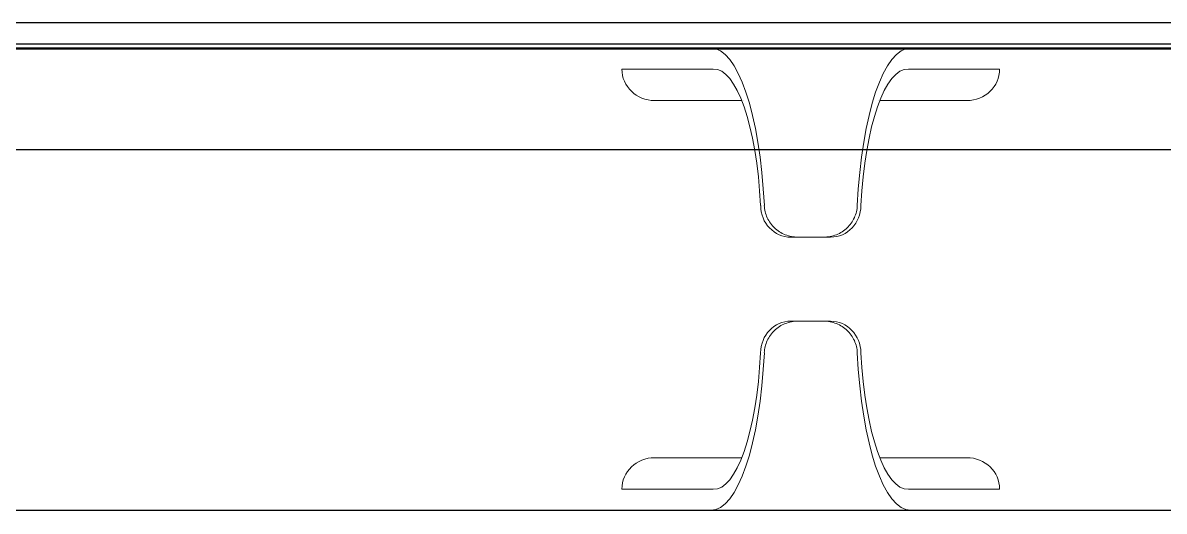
# Model space of a CAD drawing. Header units: millimetres. Extents: x -695119 to 412940, y -249585 to 622758.
# Drawn here: x -580990 to -579478, y 25975 to 26621 of the extents above; entities that cross this region are included whole.
import ezdxf
from ezdxf.enums import TextEntityAlignment as Align

# ---------------------------------------------------------------- set-up
doc = ezdxf.new("R2010")
doc.units = ezdxf.units.MM
doc.layers.add('(АР) Текст', color=7, linetype='Continuous', lineweight=25)
doc.layers.add('_АТ-Имя', color=7, linetype='Continuous')
doc.layers.add('_АТ-Спецификация', color=7, linetype='Continuous')
doc.layers.add('_АТ-Примечания', color=250, linetype='Continuous', plot=False)
doc.layers.add('ЛВС_коммутаторы', color=7, linetype='Continuous', lineweight=25, true_color=0x000000)
doc.styles.add('AT-Шрифт', font='ARIALN.TTF', dxfattribs={"height": 2.5})

# ---------------------------------------------------------------- blocks, each defined once
blk = doc.blocks.new('Органайзер1U')
at = {"lineweight": 9}
for p, q in [((923.7, 419.7, -149.5), (836.7, 419.7, -452.7)), ((1196.4, 419.7, -452.7), (1109.5, 419.7, -149.5)), ((951, 389.7, -162.2), (867.9, 389.7, -432.7)), ((1082.2, 389.7, -162.2), (1165.2, 389.7, -432.7)), ((1035.4, 259.8), (997.7, 259.8)), ((997.7, 259.8), (1004.1, 259.8, 22.4)), ((1029, 259.8, 22.4), (1035.4, 259.8)), ((1035.4, 179.8), (997.7, 179.8)), ((997.7, 179.8), (1004.1, 179.8, 22.4)), ((1029, 179.8, 22.4), (1035.4, 179.8)), ((951, 50, -162.2), (867.9, 50, -432.7)), ((1082.2, 50, -162.2), (1165.2, 50, -432.7)), ((923.7, 20, -149.5), (836.7, 20, -452.7)), ((1196.4, 20, -452.7), (1109.5, 20, -149.5))]:
    blk.add_line(p, q, dxfattribs=at)
at = {"lineweight": 30, "ltscale": 10}
for points in [[(-2403, 439.8), (2403, 439.8)], [(2403, -0.2), (-2403, -0.2)]]:
    blk.add_lwpolyline(points, dxfattribs=at)
at = {"lineweight": 9, "extrusion": (-0.275637, -3.86225e-05, -0.961262)}
blk.add_arc((-289.6, -959.1, -275), 30, 0.0084, 90.0077, dxfattribs=at)
at = {"lineweight": 9, "extrusion": (0.275637, -3.86225e-05, -0.961262)}
blk.add_arc((289.9, 995.3, 285.4), 30, 89.9923, 179.9916, dxfattribs=at)
at = {"lineweight": 9, "extrusion": (-0.275637, 3.86225e-05, -0.961262)}
blk.add_arc((-150, -959, -275), 30, 89.9923, 179.9916, dxfattribs=at)
at = {"lineweight": 9, "extrusion": (0.275637, 3.86225e-05, -0.961262)}
blk.add_arc((149.7, 995.3, 285.4), 30, 0.0084, 90.0077, dxfattribs=at)
at = {"lineweight": 9, "extrusion": (0.961262, -6.12038e-17, -0.275637)}
blk.add_ellipse((921.9, 261.5, -155.7), major_axis=(51.1, 0, 178.1), ratio=0.961262, start_param=-1.580604, end_param=-0.159207, dxfattribs=at)
at = {"lineweight": 9, "extrusion": (0.961262, 6.12038e-17, 0.275637)}
for centre, major_axis, start_param, end_param in [((1111.3, 261.5, -155.7), (-51.1, 0, 178.1), -1.580604, -0.159207), ((1108.7, 262.2, -146.8), (-45.1, 0, 157.4), 4.69506, 6.107426)]:
    blk.add_ellipse(centre, major_axis=major_axis, ratio=0.961262, start_param=start_param, end_param=end_param, dxfattribs=at)
at = {"lineweight": 9, "extrusion": (-9.99013e-30, -1.95922e-16, -1)}
blk.add_ellipse((867.9, 419.7, -432.7), major_axis=(-31.2, 0), ratio=0.961262, start_param=-1.570796, end_param=0, dxfattribs=at)
at = {"lineweight": 9, "extrusion": (-0.961262, 6.12038e-17, 0.275637)}
blk.add_ellipse((924.4, 262.2, -146.8), major_axis=(45.1, 0, 157.4), ratio=0.961262, start_param=0.175759, end_param=1.588125, dxfattribs=at)
at = {"lineweight": 9}
for centre, major_axis in [((1165.2, 419.7, -432.7), (31.2, 0)), ((867.9, 20, -432.7), (-31.2, 0))]:
    blk.add_ellipse(centre, major_axis=major_axis, ratio=0.961262, start_param=-1.570796, end_param=0, dxfattribs=at)
at = {"lineweight": 9, "extrusion": (-0.961262, -6.12038e-17, 0.275637)}
blk.add_ellipse((921.9, 178.1, -155.7), major_axis=(51.1, 0, 178.1), ratio=0.961262, start_param=-1.580604, end_param=-0.159207, dxfattribs=at)
at = {"lineweight": 9, "extrusion": (0.961262, 6.12038e-17, -0.275637)}
blk.add_ellipse((924.4, 177.4, -146.8), major_axis=(45.1, 0, 157.4), ratio=0.961262, start_param=0.175759, end_param=1.588125, dxfattribs=at)
at = {"lineweight": 9, "extrusion": (-0.961262, 6.12038e-17, -0.275637)}
for centre, major_axis, start_param, end_param in [((1111.3, 178.1, -155.7), (-51.1, 0, 178.1), -1.580604, -0.159207), ((1108.7, 177.4, -146.8), (-45.1, 0, 157.4), 4.69506, 6.107426)]:
    blk.add_ellipse(centre, major_axis=major_axis, ratio=0.961262, start_param=start_param, end_param=end_param, dxfattribs=at)
at = {"lineweight": 9, "extrusion": (9.99013e-30, 1.95922e-16, -1)}
blk.add_ellipse((1165.2, 20, -432.7), major_axis=(31.2, 0), ratio=0.961262, start_param=-1.570796, end_param=0, dxfattribs=at)
at = {"lineweight": 9}
for points in [[(952.6, 389.7, -157.5), (952.5, 389.7, -157.5), (952.4, 389.7, -157.5), (952.4, 389.7, -157.5)], [(952.6, 389.7, -157.5), (952.5, 389.7, -157.5), (952.4, 389.7, -157.5), (952.4, 389.7, -157.5)], [(1080.8, 389.7, -157.5), (1080.7, 389.7, -157.5), (1080.6, 389.7, -157.5), (1080.6, 389.7, -157.5)], [(1080.8, 389.7, -157.5), (1080.7, 389.7, -157.5), (1080.6, 389.7, -157.5), (1080.6, 389.7, -157.5)]]:
    blk.add_open_spline(points, degree=3, dxfattribs=at)
for points, knots in [([(1004.1, 259.8, 22.4), (1002.2, 259.8, 22.4), (1000.2, 260, 22.4), (996.2, 260.7, 22.4), (994.2, 261.3, 22.4), (990.3, 262.8, 22.4), (988.5, 263.8, 22.4), (985, 266, 22.3), (983.4, 267.2, 22.3), (980.7, 269.9, 22.2), (979.3, 271.4, 22.1), (977, 274.6, 21.9), (976, 276.4, 21.8), (974.3, 280.1, 21.4), (973.6, 282, 21.2), (972.7, 285.9, 20.7), (972.4, 287.9, 20.4), (972.3, 289.8, 20.1)], [18.612291, 18.612291, 18.612291, 18.612291, 19.195929, 19.195929, 19.779566, 19.779566, 20.363204, 20.363204, 20.946842, 20.946842, 21.522754, 21.522754, 22.098666, 22.098666, 22.674578, 22.674578, 23.250457, 23.250457, 23.250457, 23.250457]), ([(1060.8, 289.8, 20.1), (1060.8, 287.9, 20.4), (1060.5, 285.9, 20.7), (1059.6, 282.1, 21.2), (1058.9, 280.1, 21.4), (1057.2, 276.5, 21.8), (1056.2, 274.7, 21.9), (1053.9, 271.4, 22.1), (1052.6, 270, 22.2), (1049.8, 267.3, 22.3), (1048.2, 266, 22.3), (1044.7, 263.8, 22.4), (1042.9, 262.8, 22.4), (1039, 261.3, 22.4), (1037, 260.7, 22.4), (1033, 260, 22.4), (1031, 259.8, 22.4), (1029, 259.8, 22.4)], [4.570415, 4.570415, 4.570415, 4.570415, 5.143883, 5.143883, 5.717385, 5.717385, 6.290887, 6.290887, 6.864388, 6.864388, 7.450436, 7.450436, 8.036484, 8.036484, 8.622531, 8.622531, 9.208579, 9.208579, 9.208579, 9.208579]), ([(1004.1, 179.8, 22.4), (1002.2, 179.8, 22.4), (1000.2, 179.7, 22.4), (996.2, 178.9, 22.4), (994.2, 178.3, 22.4), (990.3, 176.8, 22.4), (988.5, 175.9, 22.4), (985, 173.7, 22.3), (983.4, 172.4, 22.3), (980.7, 169.7, 22.2), (979.3, 168.3, 22.1), (977, 165, 21.9), (976, 163.2, 21.8), (974.3, 159.5, 21.4), (973.6, 157.6, 21.2), (972.7, 153.7, 20.7), (972.4, 151.8, 20.4), (972.3, 149.9, 20.1)], [18.612291, 18.612291, 18.612291, 18.612291, 19.195929, 19.195929, 19.779566, 19.779566, 20.363204, 20.363204, 20.946842, 20.946842, 21.522754, 21.522754, 22.098666, 22.098666, 22.674578, 22.674578, 23.250457, 23.250457, 23.250457, 23.250457]), ([(1060.8, 149.9, 20.1), (1060.8, 151.8, 20.4), (1060.5, 153.7, 20.7), (1059.6, 157.6, 21.2), (1058.9, 159.5, 21.4), (1057.2, 163.2, 21.8), (1056.2, 164.9, 21.9), (1053.9, 168.2, 22.1), (1052.6, 169.7, 22.2), (1049.8, 172.4, 22.3), (1048.2, 173.6, 22.3), (1044.7, 175.8, 22.4), (1042.9, 176.8, 22.4), (1039, 178.3, 22.4), (1037, 178.9, 22.4), (1033, 179.7, 22.4), (1031, 179.8, 22.4), (1029, 179.8, 22.4)], [4.570415, 4.570415, 4.570415, 4.570415, 5.143883, 5.143883, 5.717385, 5.717385, 6.290887, 6.290887, 6.864388, 6.864388, 7.450436, 7.450436, 8.036484, 8.036484, 8.622531, 8.622531, 9.208579, 9.208579, 9.208579, 9.208579])]:
    blk.add_open_spline(points, degree=3, knots=knots, dxfattribs=at)
blk = doc.blocks.new('dpol-1U')
at = {"ltscale": 100}
blk.add_line((20.94, -36.82), (461.66, -36.82), dxfattribs=at)
blk.add_lwpolyline([(20.94, -46.82), (461.66, -46.82), (461.66, -34.82), (20.94, -34.82)], close=True, dxfattribs=at)
at = {"layer": '_АТ-Имя', "ltscale": 100, "style": 'AT-Шрифт', "flags": 8}
blk.add_attdef('NUMBER', text='', height=20, dxfattribs=at).set_placement((-16, -24.82), align=Align.RIGHT)
at = {"layer": '_АТ-Примечания', "ltscale": 100, "style": 'AT-Шрифт', "flags": 1}
for tag, p in [('DIMENSIONS', (487.6, -37.34)), ('COMMENT1', (487.6, -43.82)), ('COMMENT2', (487.6, -49.34)), ('COMMENT3', (487.6, -54.87))]:
    blk.add_attdef(tag, p, '', height=3, dxfattribs=at)
at = {"layer": '_АТ-Спецификация', "ltscale": 100, "style": 'AT-Шрифт'}
for tag, p, height, flags in [('NUM', (487.6, 4.18), 3, 1), ('NAME', (487.6, -1.82), 3, 1), ('DESCRIPTION', (487.6, -7.82), 3, 1), ('MARK', (571.3, -24.82), 20, 8), ('CODE', (487.6, -13.82), 3, 1), ('MADEBY', (487.6, -19.82), 3, 1), ('POSITION', (487.6, -25.82), 3, 1), ('POSITION2', (487.6, -31.82), 3, 1)]:
    blk.add_attdef(tag, p, '', height=height, dxfattribs=dict(at, flags=flags))

msp = doc.modelspace()

# ---------------------------------------------------------------- block references
at = {"layer": '(АР) Текст', "color": 7, "lineweight": 15, "xscale": 1.392289720480715, "yscale": 1.392289720480715, "zscale": 1.392289720480715}
msp.add_blockref('Органайзер1U', (-581361.368, 25975.794), dxfattribs=at)

# ---------------------------------------------------------------- next in the draw order: block references
at = {"layer": '(АР) Текст', "color": 7, "lineweight": 15, "xscale": 13.96127271805139, "yscale": 13.96127271805139, "zscale": 13.96127271805139}
msp.add_blockref('dpol-1U', (-584709.131, 27107.357), dxfattribs=at)

# ---------------------------------------------------------------- next in the draw order: linework, layer by layer
at = {"layer": 'ЛВС_коммутаторы', "lineweight": 30}
msp.add_lwpolyline([(-578006.326, 26586.521), (-584697.67, 26586.521)], dxfattribs=at)

doc.saveas('drawing.dxf')
